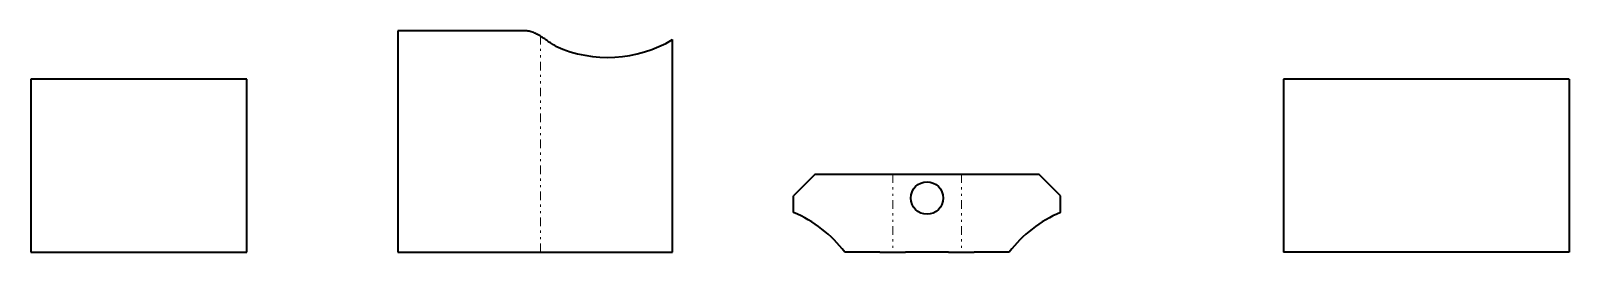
# Model space of a CAD drawing. Header units: millimetres. Extents: x 0 to 712, y 0 to 102.
import ezdxf

# ---------------------------------------------------------------- set-up
doc = ezdxf.new("R2010")
doc.units = ezdxf.units.MM
doc.linetypes.add('K5LT_BASIC', pattern=[0])
doc.linetypes.add('K5LT_CHAIN_LINE_WITH_2_POINTS', pattern=[12, 4, -2, 1, -2, 1, -2])

msp = doc.modelspace()

# ---------------------------------------------------------------- linework, layer by layer
at = {"color": 7, "linetype": 'K5LT_BASIC', "lineweight": 40}
for p, q in [((170, 102.26), (170, 0)), ((229, 102.26), (170, 102.26)), ((297.14, 0), (297.14, 98.2)), ((100, 80), (0, 80)), ((0, 80), (0, 0)), ((100, 0), (100, 80)), ((580, 80), (580, 0)), ((712.36, 80), (580, 80)), ((712.36, 80), (712.36, 0)), ((363.22, 36), (353.22, 26)), ((363.22, 36), (393.22, 36)), ((393.22, 36), (405, 36)), ((405, 36), (425, 36)), ((425, 36), (436.78, 36)), ((436.78, 36), (466.78, 36)), ((476.78, 26), (466.78, 36)), ((353.22, 18.33), (353.22, 26)), ((476.78, 18.33), (476.78, 26)), ((0, 0), (100, 0)), ((170, 0), (229, 0)), ((229, 0), (243.14, 0)), ((243.14, 0), (297.14, 0)), ((393.22, 0), (376.96, 0)), ((393.22, 0), (405, 0)), ((425, 0), (405, 0)), ((425, 0), (436.78, 0)), ((453.04, 0), (436.78, 0)), ((712.36, 0), (580, 0))]:
    msp.add_line(p, q, dxfattribs=at)
at = {"color": 7, "linetype": 'K5LT_CHAIN_LINE_WITH_2_POINTS', "lineweight": 18}
for p, q in [((236.07, 0), (236.07, 99.75)), ((399.11, 36), (399.11, 0)), ((430.89, 36), (430.89, 0))]:
    msp.add_line(p, q, dxfattribs=at)
at = {"color": 7, "linetype": 'K5LT_BASIC', "lineweight": 40}
msp.add_circle((415, 25), 7.5, dxfattribs=at)
for centre, start, end in [((267.14, 149), 245.9973, 300.56228), ((330.22, -36), 37.60176, 67.05605), ((499.78, -36), 112.94395, 142.39824)]:
    msp.add_arc(centre, 59, start, end, dxfattribs=at)
msp.add_open_spline([(243.14, 95.1), (242.79, 95.31), (242.11, 95.73), (240.75, 96.6), (239.03, 97.78), (236.92, 99.23), (235.16, 100.32), (233.8, 101.03), (232.79, 101.48), (231.77, 101.85), (230.71, 102.11), (229.81, 102.23), (229.23, 102.26), (229, 102.26)], degree=3, knots=[0, 0, 0, 0, 1.111013, 2.222026, 4.444052, 6.824726, 9.205399, 10.172117, 11.138835, 12.334617, 13.295622, 14.314357, 15, 15, 15, 15], dxfattribs=at)

doc.saveas('drawing.dxf')
